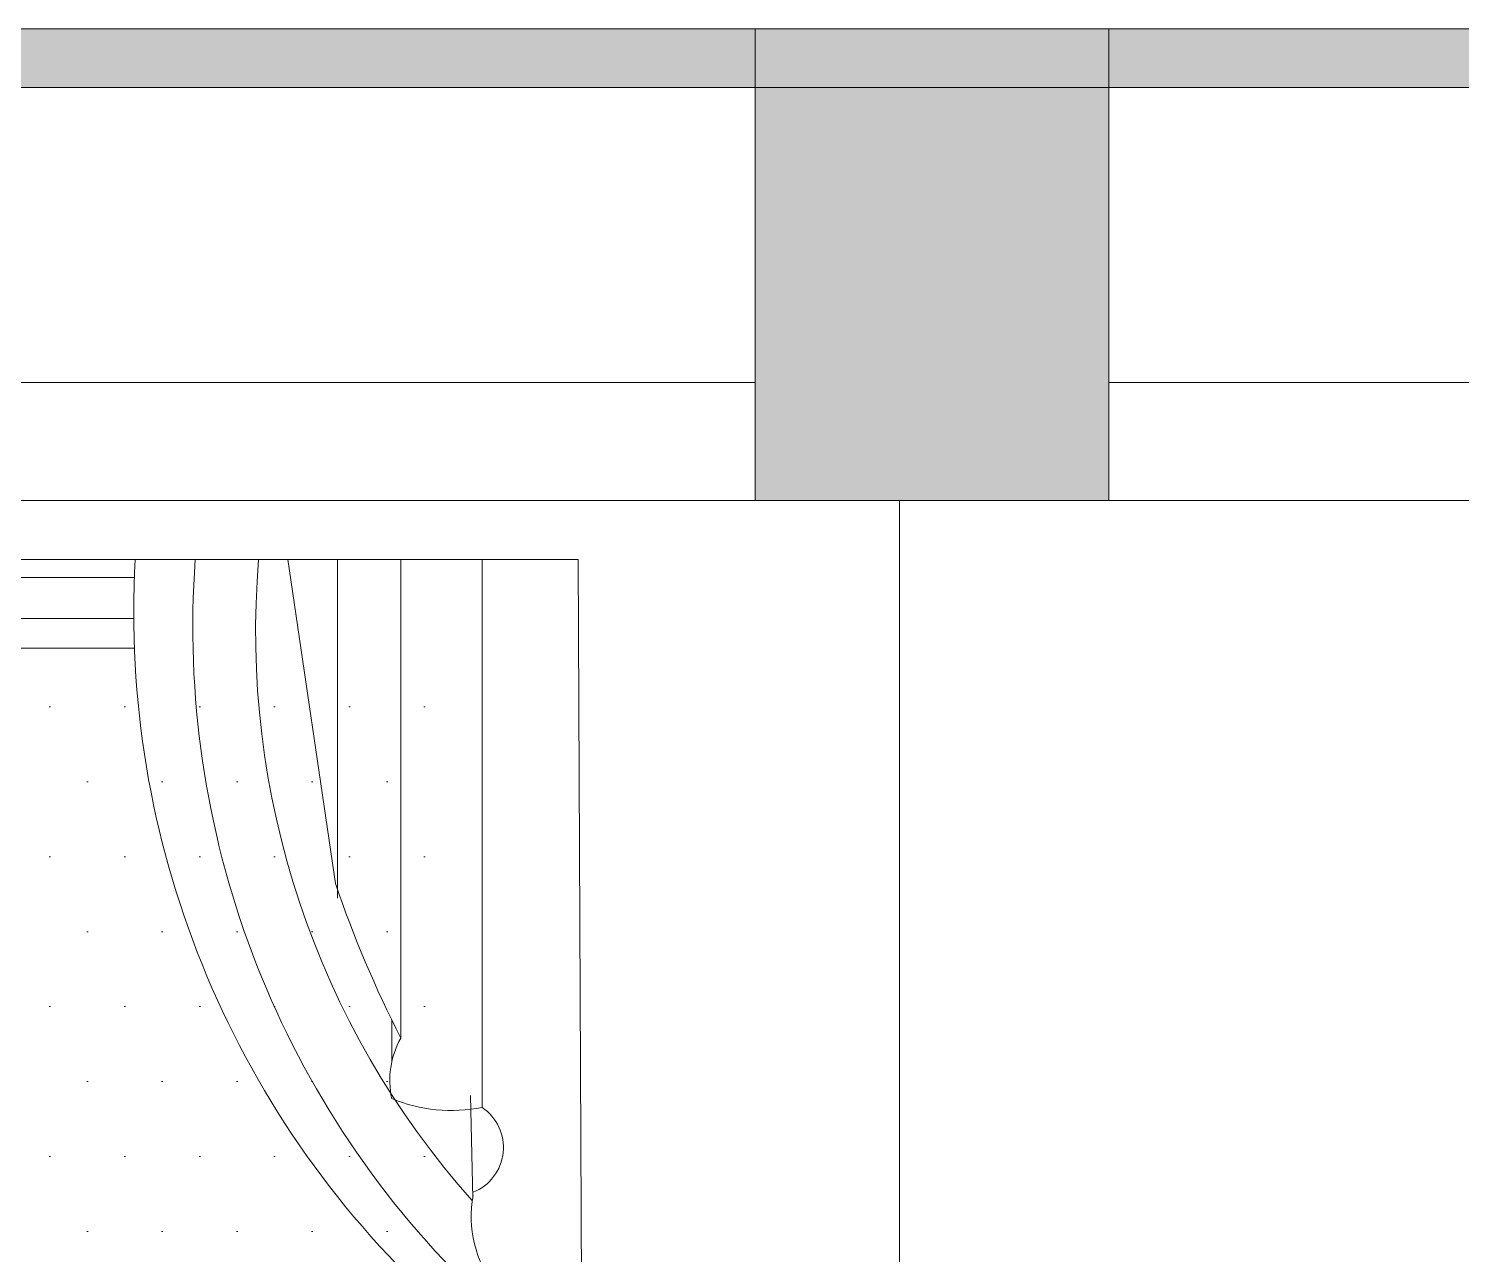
# Model space of a CAD drawing. Header units: millimetres. Extents: x -51 to 151, y -74 to 104.
# Drawn here: x 93.035 to 95.464, y -28.425 to -26.347 of the extents above; entities that cross this region are included whole.
import ezdxf

# ---------------------------------------------------------------- set-up
doc = ezdxf.new("R2010")
doc.units = ezdxf.units.MM
doc.header["$LTSCALE"] = 15
doc.layers.add('PH', color=8, linetype='Continuous')

# ---------------------------------------------------------------- blocks, each defined once
blk = doc.blocks.new('dfgh')
at = {"layer": 'PH', "lineweight": 0}
for p, q in [((716222.3, -37839.4), (716214, -39641)), ((716222.3, -37839.4), (719222.3, -37839.4)), ((716384.8, -37839.4), (716384.8, -38767.9)), ((716522.7, -37839.4), (716522.7, -38650.3)), ((716630.3, -38413.2), (716630.3, -37839.4)), ((716714.1, -37839.4), (716633.5, -38388.4)), ((716974.5, -37869.4), (718470.1, -37869.4)), ((716538.1, -38691.4), (716538.1, -38619.5)), ((716400.7, -38922.2), (716404.8, -38747.9))]:
    blk.add_line(p, q, dxfattribs=at)
for centre, radius, start, end in [((715318.2, -37961.1), 1450.8, 318.3197, 4.8137), ((715309.1, -37953.7), 1566.3, 314.4073, 4.1851), ((715383.9, -37928.8), 1591.7, 312.7822, 3.2191), ((714772.1, -37755), 1966.3, 332.9145, 341.2085), ((716393.6, -38722.2), 147.8, 347.9682, 29.1038), ((716436.7, -38506.7), 266.3, 258.7553, 292.38), ((716430.7, -38835.7), 81.9, 124.0971, 248.1415), ((716214.3, -38953.1), 189.4, 270.8111, 11.0209)]:
    blk.add_arc(centre, radius, start, end, dxfattribs=at)
blk = doc.blocks.new('errt')
at = {"linetype": 'Continuous', "lineweight": 0}
h = blk.add_hatch(dxfattribs=at)
h.set_pattern_fill('DOTS', color=252, scale=80)
h.set_pattern_definition([(0, (303740.45, -38800), (63.5, 127), [0, -127])])
h.paths.add_polyline_path([(717272.3, -37889.4), (716472.3, -37889.4), (716472.3, -39532.2), (717272.3, -39532.2)])
h.paths.add_polyline_path([(718122.3, -37889.4), (717322.3, -37889.4), (717322.3, -39524.3), (718122.3, -39524.3)])
h.paths.add_polyline_path([(718972.3, -37889.4), (718172.3, -37889.4), (718172.3, -40289.4), (718972.3, -40289.4)])
at = {"color": 252, "linetype": 'Continuous', "lineweight": 0}
blk.add_line((718470.2, -37889.4), (716974.4, -37889.4), dxfattribs=at)
blk.add_lwpolyline([(718469.1, -37839.4), (716975.5, -37839.4)], dxfattribs=at)
blk.add_blockref('dfgh', (0, 100), dxfattribs=at)

msp = doc.modelspace()

# ---------------------------------------------------------------- hatches: boundary and pattern name
at = {"linetype": 'Continuous', "lineweight": 13}
h = msp.add_hatch(color=256, dxfattribs=at)
h.dxf.hatch_style = 1
h.paths.add_polyline_path([(69.2663, -26.3473), (69.2663, -26.4473), (100.8663, -26.4473), (100.8663, -26.5473), (100.8663, -26.3473)])
h = msp.add_hatch(color=256, dxfattribs=at)
h.dxf.hatch_style = 1
h.paths.add_polyline_path([(94.2663, -27.1473), (94.8663, -27.1473), (94.8663, -26.3473), (94.2663, -26.3473)])

# ---------------------------------------------------------------- linework, layer by layer
for points in [[(69.2663, -26.3473), (100.8663, -26.3473)], [(100.8663, -26.4473), (69.2663, -26.4473)], [(88.8663, -26.9473), (94.2663, -26.9473)], [(94.8663, -26.9473), (100.2663, -26.9473)], [(88.8663, -27.1473), (94.2663, -27.1473)], [(94.5113, -27.1473), (94.5113, -29.8473)], [(94.8663, -27.1473), (100.2663, -27.1473)]]:
    msp.add_lwpolyline(points, dxfattribs=at)
msp.add_lwpolyline([(94.2663, -27.1473), (94.8663, -27.1473), (94.8663, -26.3473), (94.2663, -26.3473)], close=True, dxfattribs=at)

# ---------------------------------------------------------------- block references
at = {"linetype": 'Continuous', "lineweight": 13, "xscale": -0.001, "yscale": 0.001, "zscale": 0.001}
msp.add_blockref('errt', (810.1886, 10.4921), dxfattribs=at)

doc.saveas('drawing.dxf')
